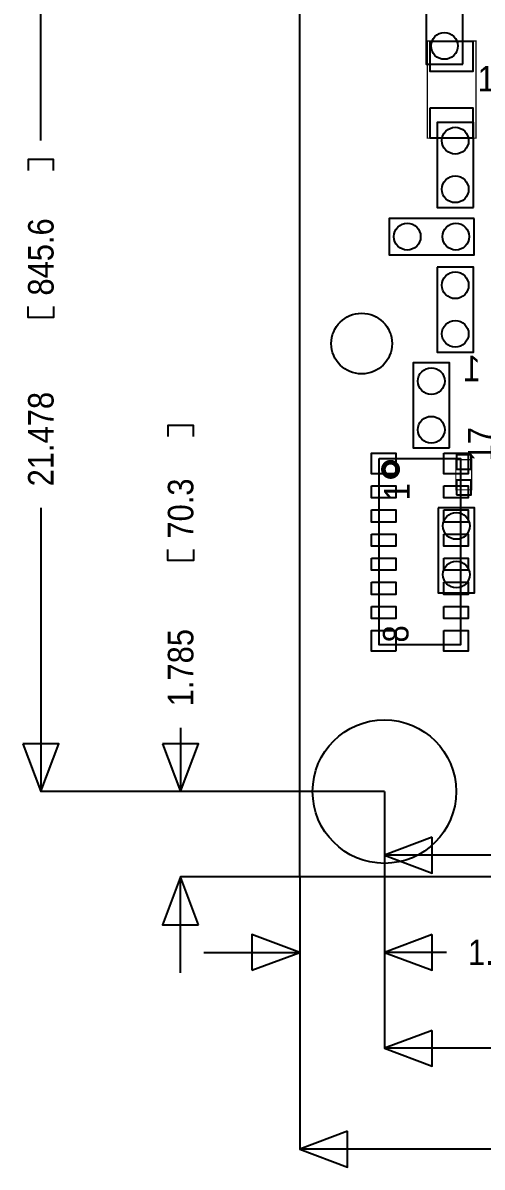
# Model space of a CAD drawing. Extents: x -5.8 to 60.7, y -6.1 to 33.5.
# Drawn here: x -5.79 to 3.81, y -6.06 to 17.85 of the extents above; entities that cross this region are included whole.
import ezdxf

# ---------------------------------------------------------------- set-up
doc = ezdxf.new("R2010")
doc.units = 0
for name, color, linetype in [('BG_DIMENSION', 1, 'CONTINUOUS'), ('BG_OUTLINE', 2, 'CONTINUOUS'), ('PG_ASSEMBLY_BOTTOM', 3, 'CONTINUOUS'), ('PG_ASSEMBLY_TOP', 4, 'CONTINUOUS'), ('PIN_BOTTOM', 6, 'CONTINUOUS'), ('PIN_TOP', 5, 'CONTINUOUS')]:
    doc.layers.add(name, color=color, linetype=linetype)

msp = doc.modelspace()

# ---------------------------------------------------------------- linework, layer by layer
at = {"layer": 'BG_DIMENSION'}
for points in [[(-5.4102, 15.39875), (-5.4102, 23.26386)], [(-5.1435, 14.7701), (-5.1435, 14.9987), (-5.6769, 14.9987), (-5.6769, 14.7701)], [(-5.1435, 11.9253), (-5.1435, 11.6967), (-5.6769, 11.6967), (-5.6769, 11.9253)], [(-2.2225, 9.2075), (-2.2225, 9.4361), (-2.7559, 9.4361), (-2.7559, 9.2075)], [(-5.4102, 7.71525), (-5.4102, 1.785366)], [(-2.2225, 6.8453), (-2.2225, 6.6167), (-2.7559, 6.6167), (-2.7559, 6.8453)], [(-2.4892, 3.11785), (-2.4892, 1.785366)], [(1.771142, 1.785366), (-5.4102, 1.785366)], [(1.771142, 1.785366), (-2.4892, 1.785366)], [(1.771142, 1.785366), (1.771142, -1.5748)], [(1.771142, 1.785366), (1.771142, -3.5814)], [(1.771142, 1.785366), (1.771142, 0.4572)], [(18.249392, 0.4572), (1.771142, 0.4572)], [(-2.4892, -1.999996), (-2.4892, 0)], [(0, 0), (-2.4892, 0)], [(0, 0), (0, -1.5748)], [(0, 0), (0, -5.6896)], [(-1.999996, -1.5748), (0, -1.5748)], [(3.06705, -1.5748), (1.771142, -1.5748)], [(14.45895, -3.5814), (1.771142, -3.5814)], [(14.87805, -5.6896), (0, -5.6896)]]:
    msp.add_lwpolyline(points, dxfattribs=at)
for points in [[(-5.785104, 2.785364), (-5.4102, 1.785366), (-5.035296, 2.785364)], [(-2.864104, 2.785364), (-2.4892, 1.785366), (-2.114296, 2.785364)], [(2.77114, 0.832104), (1.771142, 0.4572), (2.77114, 0.082296)], [(-2.114296, -0.999998), (-2.4892, 0), (-2.864104, -0.999998)], [(-0.999998, -1.949704), (0, -1.5748), (-0.999998, -1.199896)], [(2.77114, -1.199896), (1.771142, -1.5748), (2.77114, -1.949704)], [(2.77114, -3.206496), (1.771142, -3.5814), (2.77114, -3.956304)], [(0.999998, -5.314696), (0, -5.6896), (0.999998, -6.064504)]]:
    msp.add_lwpolyline(points, close=True, dxfattribs=at)
at = {"layer": 'BG_OUTLINE'}
msp.add_lwpolyline([(0, 0), (0, 25.031954), (50.031904, 25.031954), (50.031904, 0)], close=True, dxfattribs=at)
at = {"layer": 'PG_ASSEMBLY_BOTTOM'}
for points in [[(3.406394, 16.991584), (3.406394, 18.769584), (2.644394, 18.769584), (2.644394, 16.991584)], [(3.6322, 13.9954), (3.6322, 15.7734), (2.8702, 15.7734), (2.8702, 13.9954)], [(3.645408, 13.7668), (1.867408, 13.7668), (1.867408, 13.0048), (3.645408, 13.0048)], [(2.8702, 12.7508), (2.8702, 10.9728), (3.6322, 10.9728), (3.6322, 12.7508)], [(3.13182, 8.96874), (3.13182, 10.74674), (2.36982, 10.74674), (2.36982, 8.96874)], [(2.89306, 7.71906), (2.89306, 5.94106), (3.65506, 5.94106), (3.65506, 7.71906)]]:
    msp.add_lwpolyline(points, close=True, dxfattribs=at)
at = {"layer": 'PG_ASSEMBLY_BOTTOM', "const_width": 0.0254}
msp.add_lwpolyline([(3.5941, 8.09244), (3.5941, 8.72236), (3.2639, 8.72236), (3.2639, 8.09244)], close=True, dxfattribs=at)
at = {"layer": 'PG_ASSEMBLY_TOP', "const_width": 0.0254}
msp.add_lwpolyline([(2.667, 15.4432), (2.667, 17.4752), (3.683, 17.4752), (3.683, 15.4432)], close=True, dxfattribs=at)
at = {"layer": 'PG_ASSEMBLY_TOP'}
msp.add_lwpolyline([(1.65862, 8.75157), (3.36042, 8.75157), (3.36042, 4.85013), (1.65862, 4.85013)], close=True, dxfattribs=at)
at = {"layer": 'PG_ASSEMBLY_TOP', "const_width": 0.09906}
msp.add_lwpolyline([(2.049018, 8.520938, 1), (1.750022, 8.520762, 1)], format="xyb", close=True, dxfattribs=at)
at = {"layer": 'PIN_BOTTOM'}
for points in [[(3.2766, 8.521954), (3.5814, 8.521954), (3.5814, 8.826754), (3.2766, 8.826754)], [(3.2766, 7.988046), (3.5814, 7.988046), (3.5814, 8.292846), (3.2766, 8.292846)]]:
    msp.add_lwpolyline(points, close=True, dxfattribs=at)
for centre, radius in [((3.025394, 17.372584), 0.2794), ((3.2512, 15.3924), 0.2794), ((3.2512, 14.3764), 0.2794), ((2.248408, 13.3858), 0.2794), ((3.264408, 13.3858), 0.2794), ((3.2512, 12.3698), 0.2794), ((3.2512, 11.3538), 0.2794), ((2.75082, 10.36574), 0.2794), ((2.75082, 9.34974), 0.2794), ((3.27406, 7.33806), 0.2794), ((3.27406, 6.32206), 0.2794), ((1.771142, 1.785366), 1.499997)]:
    msp.add_circle(centre, radius, dxfattribs=at)
at = {"layer": 'PIN_TOP'}
for points in [[(2.7305, 17.4752), (3.6195, 17.4752), (3.6195, 16.8402), (2.7305, 16.8402)], [(2.7305, 16.0782), (3.6195, 16.0782), (3.6195, 15.4432), (2.7305, 15.4432)], [(2.00914, 8.42899), (1.50114, 8.42899), (1.50114, 8.86079), (2.00914, 8.86079)], [(3.0099, 8.86079), (3.5179, 8.86079), (3.5179, 8.42899), (3.0099, 8.42899)], [(1.50114, 8.17753), (2.00914, 8.17753), (2.00914, 7.92353), (1.50114, 7.92353)], [(3.0099, 8.17753), (3.5179, 8.17753), (3.5179, 7.92353), (3.0099, 7.92353)], [(1.50114, 7.67461), (2.00914, 7.67461), (2.00914, 7.42061), (1.50114, 7.42061)], [(3.0099, 7.67461), (3.5179, 7.67461), (3.5179, 7.42061), (3.0099, 7.42061)], [(1.50114, 7.16915), (2.00914, 7.16915), (2.00914, 6.91515), (1.50114, 6.91515)], [(3.0099, 7.16915), (3.5179, 7.16915), (3.5179, 6.91515), (3.0099, 6.91515)], [(1.50114, 6.66623), (2.00914, 6.66623), (2.00914, 6.41223), (1.50114, 6.41223)], [(3.0099, 6.66623), (3.5179, 6.66623), (3.5179, 6.41223), (3.0099, 6.41223)], [(1.50114, 6.16077), (2.00914, 6.16077), (2.00914, 5.90677), (1.50114, 5.90677)], [(3.0099, 6.16077), (3.5179, 6.16077), (3.5179, 5.90677), (3.0099, 5.90677)], [(1.50114, 5.65785), (2.00914, 5.65785), (2.00914, 5.40385), (1.50114, 5.40385)], [(3.0099, 5.65785), (3.5179, 5.65785), (3.5179, 5.40385), (3.0099, 5.40385)], [(2.00914, 4.72059), (1.50114, 4.72059), (1.50114, 5.15239), (2.00914, 5.15239)], [(3.0099, 5.15239), (3.5179, 5.15239), (3.5179, 4.72059), (3.0099, 4.72059)]]:
    msp.add_lwpolyline(points, close=True, dxfattribs=at)
for centre, radius in [((1.2954, 11.1506), 0.635), ((1.771142, 1.785366), 1.499997)]:
    msp.add_circle(centre, radius, dxfattribs=at)

# ---------------------------------------------------------------- texts
at = {"layer": 'BG_DIMENSION', "width": 0.904762}
for s, p in [('845.6', (-5.1435, 12.1539)), ('21.478', (-5.1435, 8.1661)), ('70.3', (-2.2225, 7.0739)), ('1.785', (-2.2225, 3.5687))]:
    msp.add_text(s, height=0.5334, rotation=90, dxfattribs=at).set_placement(p)
msp.add_text('1.771', height=0.5334, dxfattribs=at).set_placement((3.5179, -1.8415))
at = {"layer": 'PG_ASSEMBLY_BOTTOM', "text_generation_flag": 2, "width": 0.904762}
msp.add_text('1', height=0.5334, dxfattribs=at).set_placement((3.7846, 10.3632))
at = {"layer": 'PG_ASSEMBLY_TOP', "width": 0.904762}
msp.add_text('1', height=0.5334, dxfattribs=at).set_placement((3.7211, 16.4211))
for s, p in [('17', (4.0513, 8.6868)), ('1', (2.2987, 7.874)), ('8', (2.2733, 4.9022))]:
    msp.add_text(s, height=0.5334, rotation=90, dxfattribs=at).set_placement(p)

doc.saveas('drawing.dxf')
